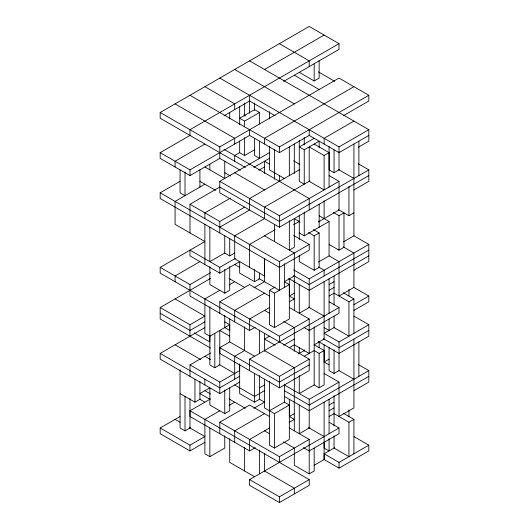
<?xml version="1.0" encoding="UTF-8"?>
<svg xmlns="http://www.w3.org/2000/svg" width="529" height="529" viewBox="0 0 529 529"><rect width="100%" height="100%" fill="white"/><g stroke="black" fill="none" stroke-linecap="round" stroke-linejoin="round"><path stroke-width="0.79" d="M180.052 369.797L180.052 427.981L185.018 430.851L190.698 427.571M185.018 430.851L185.018 396.433M189.984 427.981L189.984 398.482M209.854 335.379L209.854 364.884L214.82 367.748L219.793 364.884L219.793 330.466L229.725 336.199M209.854 227.212L209.854 261.63L224.759 253.027L229.725 255.897L234.691 253.027M214.82 367.748L214.82 333.336M204.888 327.596L160.181 353.412L160.181 359.145L219.793 393.563L219.793 382.09L189.984 364.884L189.984 376.357M224.759 253.027L224.759 235.822M224.759 321.863L229.725 324.727L229.725 330.466L224.759 327.596L224.759 315.304M210.568 398.892L189.984 410.775L189.984 416.508L249.595 450.926L249.595 439.454L269.466 427.981M304.241 327.596L309.207 330.466L339.016 313.254L339.016 307.521L249.595 359.145L249.595 370.617M269.466 410.769L269.466 445.187L274.439 448.056L289.337 439.454L289.337 405.035L284.371 402.166L269.466 410.769L269.466 381.27M275.146 287.035L269.466 290.309L269.466 324.727L274.439 327.596L289.337 318.994L289.337 284.576L284.371 281.706L294.309 275.973L294.309 253.027L264.5 235.822M274.439 448.056L274.439 413.638L289.337 405.035M274.439 327.596L274.439 293.178L289.337 284.576M279.405 266.55L279.405 290.309L258.82 278.433M284.371 287.445L284.371 263.68M294.309 281.706L294.309 275.973M299.275 375.537L299.275 393.563L314.18 384.96L319.146 387.83L324.112 384.96L324.112 350.542L314.18 344.809L324.112 339.069L324.112 281.706M314.18 448.056L314.18 471.002L309.207 473.872L309.207 450.106M309.207 329.646L309.207 353.412L294.309 344.809L294.309 327.596L283.663 321.453M353.921 270.233L368.819 261.63L368.819 244.424L309.207 278.843L309.207 307.521M314.18 384.96L314.18 326.777M324.112 442.323L324.112 459.529L314.18 465.269M329.078 364.884L324.112 362.015L324.112 344.809M324.112 218.609L324.112 200.584M329.078 146.09L329.078 169.855L334.05 172.719L339.724 169.445M334.05 172.719L334.05 149.773M339.016 169.855L339.016 151.823M324.112 373.487L339.016 382.09L339.016 416.508L353.921 407.905L353.921 339.069M358.887 175.588L358.887 141.17M245.337 167.395L160.181 118.225L160.181 112.492L309.207 26.45L339.016 43.656L339.016 49.395L283.663 81.354M264.5 69.471L324.112 35.053M339.016 43.656L189.984 129.698L189.984 135.437L160.181 152.643L160.181 158.383L189.984 175.588L219.793 158.383L240.371 170.265M224.051 115.772L249.595 101.019L275.146 115.772M204.888 144.04L175.079 161.246L175.079 166.985M259.534 112.492L254.561 109.622L239.663 118.225L244.629 121.095L259.534 112.492L259.534 123.965M299.275 72.341L314.18 80.944L319.146 78.074L319.146 60.868M160.181 112.492L219.793 146.91L339.016 78.074L368.819 95.286L368.819 101.019L343.275 115.772M160.181 152.643L189.984 169.855L249.595 135.437L279.405 152.643L309.207 135.437L339.016 152.643L368.819 135.437M293.595 235.412L309.207 244.424L309.207 250.157L279.405 267.37L160.181 198.534L160.181 192.801L180.052 181.328M254.561 149.773L244.629 155.513L239.663 152.643L234.691 155.513L234.691 161.246M353.921 86.677L264.5 138.3L264.5 144.04M204.888 184.191L175.079 201.404L175.079 224.349L204.888 241.555L160.181 267.37L160.181 273.103L309.207 359.145L309.207 370.617L279.405 387.83L219.793 353.412L219.793 347.672L229.725 341.939L254.561 356.275M368.819 175.588L279.405 227.212L219.793 192.794L219.793 181.328L269.466 152.643M189.984 95.286L279.405 146.91L368.819 95.286M189.984 232.952L189.984 204.267L219.793 187.061L279.405 221.479L368.819 169.855L368.819 181.328L353.921 189.931M253.854 167.395L269.466 158.383M258.82 170.265L264.5 166.985M314.18 138.3L299.275 146.91L304.241 149.773L319.146 141.17L319.146 147.73M353.921 121.095L324.112 138.3L324.112 144.04M230.439 198.124L204.888 212.876L204.888 218.609M299.983 169.445L249.595 198.534L249.595 210.006L219.793 227.212M324.112 155.513L324.112 189.931L309.207 181.328L309.207 146.91L324.112 155.513L329.078 152.643L329.078 187.061M219.793 78.074L339.016 146.91L368.819 129.698L368.819 141.17L358.173 147.32M189.984 204.267L219.793 221.479L244.629 207.137M309.921 180.918L264.5 207.137L264.5 218.609L234.691 235.822L234.691 258.76L264.5 275.973L264.5 258.76L264.5 281.706L253.854 287.855M199.922 261.63L175.079 275.973L175.079 281.706M219.793 181.328L279.405 215.739L339.016 181.328L339.016 210.006L318.432 221.889M275.146 229.672L249.595 244.424L249.595 267.37M160.181 267.37L189.984 284.576L210.568 272.693M259.534 273.103L259.534 278.843L254.561 281.706L239.663 273.103L239.663 261.63L219.793 273.103L189.984 255.897L189.984 250.157L219.793 267.37L235.405 258.35M293.595 224.759L299.275 221.479M210.568 348.082L160.181 318.994L160.181 307.521L210.568 278.433M299.275 232.952L304.241 235.822L329.078 221.479L329.078 255.897L318.432 262.04M333.336 212.466L339.016 215.739L343.982 212.876L343.982 247.294L339.016 250.157L329.078 244.424M219.793 290.315L204.888 298.918L204.888 333.336L209.854 336.199L229.725 324.727M229.017 284.986L234.691 281.706M308.5 232.542L314.18 235.822L319.146 232.952L319.146 267.37L314.18 270.233L299.275 261.63L299.275 255.077M338.302 209.596L348.948 215.739L353.921 212.876M209.854 266.55L209.854 284.576L224.759 293.178L229.725 290.315L229.725 266.55M160.181 192.801L279.405 261.63L309.207 244.424M219.793 313.254L219.793 301.781L249.595 284.576L269.466 296.048M160.181 307.521L189.984 324.727L204.888 316.124L175.079 298.918M204.888 321.863L189.984 330.466L160.181 313.261M343.275 241.965L353.921 235.822L368.819 244.424M264.5 293.178L234.691 310.391L234.691 321.863M269.466 307.521L249.595 318.994L249.595 330.466L255.276 327.187M289.337 278.843L289.337 296.048L294.309 293.178M368.819 250.157L309.207 284.576L293.595 275.563M289.337 301.781L294.309 298.918L289.337 296.048M368.819 255.897L309.207 290.315L288.629 278.433M189.984 364.884L210.568 353.002M329.078 284.576L334.05 281.706M329.078 290.315L334.05 287.445M309.921 307.111L299.275 313.254L299.275 284.576M329.078 296.048L334.05 293.178L348.948 301.781L353.921 298.918L353.921 333.336M269.466 336.199L264.5 339.069L275.146 345.219M343.275 246.884L353.921 253.027L353.921 287.445L339.016 296.048L339.016 261.63L329.078 255.897M219.793 301.781L279.405 336.199L309.207 318.994L309.207 330.466M219.793 382.09L239.663 370.617L239.663 364.064L239.663 393.563L254.561 402.166L259.534 399.302L264.5 402.166L253.854 408.315M283.663 345.219L294.309 339.069M353.921 304.651L368.819 296.048L368.819 301.788L353.921 310.391M180.052 393.563L194.95 402.166L199.922 399.302L204.888 402.166M239.663 376.357L219.793 387.83L160.181 353.412M289.337 347.672L294.309 344.809L294.309 351.362M204.888 442.323L189.984 450.926L160.181 433.714L160.181 427.981L180.052 416.508M219.793 393.563L239.663 382.09M334.758 327.187L324.112 333.336L339.016 341.939L368.819 324.727L368.819 336.199L339.016 353.412L318.432 341.529M298.561 353.822L304.241 350.542M304.241 356.275L314.18 350.542L319.146 353.412L324.112 350.542M219.793 410.775L204.888 419.378L204.888 453.796L209.854 456.659L224.759 448.056L224.759 435.764M229.017 405.445L234.691 402.166M259.534 387.83L264.5 384.96M249.595 359.145L279.405 376.357L309.207 359.145M209.854 399.302L199.922 393.563L209.854 387.83L209.854 405.035L224.759 413.638L229.725 410.775L229.725 387.83M264.5 390.693L254.561 396.433L234.691 384.96M309.207 364.884L279.405 382.09L219.793 347.672M368.819 330.466L339.016 347.672L323.404 338.659M219.793 433.714L219.793 422.241L249.595 405.035L269.466 416.508M324.112 362.015L329.078 359.145M160.181 427.981L189.984 445.187L204.888 436.584L189.276 427.571M264.5 413.638L234.691 430.851L234.691 442.323M329.078 347.672L329.078 370.617L334.05 373.487L339.016 370.617L353.921 379.22M284.371 384.96L309.207 399.302L339.016 382.09M289.337 399.302L289.337 416.508L294.309 413.638M353.921 390.693L368.819 382.09L368.819 370.617L309.207 405.035L284.371 390.693M289.337 422.241L294.309 419.378L289.337 416.508M368.819 376.357L309.207 410.769L284.371 396.433M249.595 450.926L255.276 447.646M329.078 405.035L334.05 402.166M329.078 410.775L334.05 407.905M309.921 427.571L299.275 433.714L299.275 405.035M329.078 416.508L334.05 413.638L348.948 422.241L353.921 419.378L353.921 453.796M219.793 422.241L279.405 456.659L309.207 439.454L309.207 450.926L303.534 447.646M189.984 410.775L309.207 479.605L309.207 485.344L279.405 502.55L249.595 485.344L249.595 479.605L339.016 427.981L339.016 433.714L309.207 450.926M353.921 436.584L368.819 445.187L368.819 450.926L339.016 468.132L324.112 459.529L324.112 453.796L334.758 447.646M249.595 479.605L279.405 496.817L309.207 479.605M324.112 453.796L339.016 462.399L368.819 445.187M279.405 43.656L309.207 60.868L309.207 66.601M318.432 71.931L334.758 81.354M294.309 75.211L319.146 89.546M249.595 60.868L368.819 129.698M234.691 69.471L294.309 103.889M358.173 163.706L368.819 169.855M314.18 144.04L329.078 152.643M204.888 86.677L234.691 103.889L234.691 109.622M243.922 114.952L245.337 115.772M338.302 169.445L353.921 178.458M329.078 175.588L339.016 181.328M293.595 160.836L299.983 164.526M175.079 103.889L234.691 138.3L234.691 144.04M269.466 164.116L264.5 161.246L264.5 173.538M284.371 178.458L269.466 169.855L269.466 146.09M224.051 149.37L309.207 198.534L309.207 210.006M319.146 215.739L329.078 221.479M234.691 172.719L264.5 189.931M318.432 221.069L319.853 221.889M224.759 172.719L230.439 175.998M204.888 166.985L224.759 178.458L224.759 161.246M299.983 221.889L294.309 218.609L294.309 247.288L289.337 250.157L289.337 220.659M313.466 229.672L319.146 232.952M199.922 181.328L215.534 190.341M318.432 266.96L324.112 270.233L324.112 275.973M353.921 287.445L368.819 296.048M343.275 292.768L353.921 298.918M293.595 269.823L309.207 278.843M329.078 301.781L339.016 307.521M353.921 316.124L368.819 324.727M234.691 264.5L239.663 267.37M308.5 307.111L324.112 316.124M269.466 290.309L274.439 293.178M289.337 307.521L309.207 318.994M324.112 327.596L329.078 330.466L329.078 318.994M229.017 278.433L244.629 287.445M264.5 310.391L269.466 313.254M358.173 364.474L368.819 370.617M249.595 330.466L189.984 296.048L189.984 284.576M264.5 350.542L294.309 367.748L294.309 430.851M343.275 413.228L353.921 419.378M194.242 332.926L209.854 341.939L209.854 306.701M329.078 422.241L339.016 427.981M204.888 356.281L210.568 359.555M219.079 364.474L234.691 373.487M175.079 344.809L200.63 359.555M308.5 427.571L324.112 436.584M274.439 413.638L264.5 407.905L264.5 379.22M289.337 427.981L309.207 439.454M229.017 398.892L245.337 408.315M204.888 390.693L210.568 393.973M264.5 430.851L269.466 433.714M283.663 441.913L294.309 448.056L294.309 465.269L309.207 473.872M175.079 419.378L180.052 422.248M264.5 471.002L294.309 488.207L294.309 493.947M254.561 476.735L229.725 462.399L229.725 438.634M358.887 341.939L358.887 376.357M353.921 144.04L353.921 235.822M348.948 186.241L348.948 215.739M348.948 289.495L348.948 296.048M348.948 301.781L348.948 336.199L334.05 327.596L334.05 316.124M348.948 409.955L348.948 416.508M348.948 422.241L348.948 456.659L334.05 448.056L334.05 435.764M339.016 146.91L339.016 152.643M339.016 215.739L339.016 250.157M339.016 341.939L339.016 370.617M339.016 462.399L339.016 468.132M334.05 275.973L334.05 304.651M334.05 349.722L334.05 373.487M334.05 395.613L334.05 425.931M329.078 278.843L329.078 313.254M329.078 399.302L329.078 433.714M329.078 438.634L329.078 450.926L324.112 448.056L324.112 402.166M319.146 204.267L319.146 227.212M319.146 341.939L319.146 347.672M319.146 353.412L319.146 387.83M314.18 63.738L314.18 80.944M314.18 235.822L314.18 270.233M309.207 129.698L309.207 135.437M309.207 399.302L309.207 427.981M304.241 137.487L304.241 144.86M304.241 149.773L304.241 184.191L299.275 181.328L299.275 140.35M304.241 212.056L304.241 235.822M304.241 349.722L304.241 351.362M299.275 214.919L299.275 239.505M299.275 347.672L299.275 353.412M294.309 144.04L294.309 173.538M294.309 280.886L294.309 310.391M289.337 146.91L289.337 175.588M284.371 384.14L284.371 402.166M279.405 146.91L279.405 152.643M279.405 175.588L279.405 181.328M279.405 215.739L279.405 227.212M279.405 261.63L279.405 267.37M279.405 336.199L279.405 341.939M279.405 376.357L279.405 387.83M279.405 456.659L279.405 462.399M279.405 496.817L279.405 502.55M274.439 149.773L274.439 179.278M274.439 224.349L274.439 241.555M269.466 111.672L269.466 119.045M264.5 333.336L264.5 351.362M264.5 453.796L264.5 471.822M259.534 141.17L259.534 158.383L254.561 155.513L254.561 138.307M259.534 330.466L259.534 353.412M259.534 375.537L259.534 399.302M259.534 450.106L259.534 473.872M254.561 103.069L254.561 110.442M254.561 269.42L254.561 281.706M254.561 373.487L254.561 402.166M249.595 95.286L249.595 113.312M249.595 129.698L249.595 135.437M244.629 103.069L244.629 116.182M244.629 121.095L244.629 126.834M244.629 137.487L244.629 155.513M244.629 326.777L244.629 350.542L234.691 356.275L234.691 379.22M244.629 447.236L244.629 471.002M239.663 106.752L239.663 124.784M239.663 141.17L239.663 152.643M229.725 112.492L229.725 119.045M229.725 238.685L229.725 255.897M229.725 318.994L229.725 341.939M224.759 269.413L224.759 293.178M224.759 389.873L224.759 413.638M219.793 146.91L219.793 158.383M219.793 221.479L219.793 232.952M219.793 267.37L219.793 273.103M209.854 164.116L209.854 169.855M209.854 427.981L209.854 456.659M204.888 224.349L204.888 264.5M204.888 379.22L204.888 384.96M199.922 169.855L199.922 187.061M199.922 381.27L199.922 399.302M194.95 379.22L194.95 402.166M189.984 169.855L189.984 175.588M189.984 324.727L189.984 336.199M189.984 445.187L189.984 450.926M185.018 171.899L185.018 195.664L180.052 192.801L180.052 169.855"/></g></svg>
